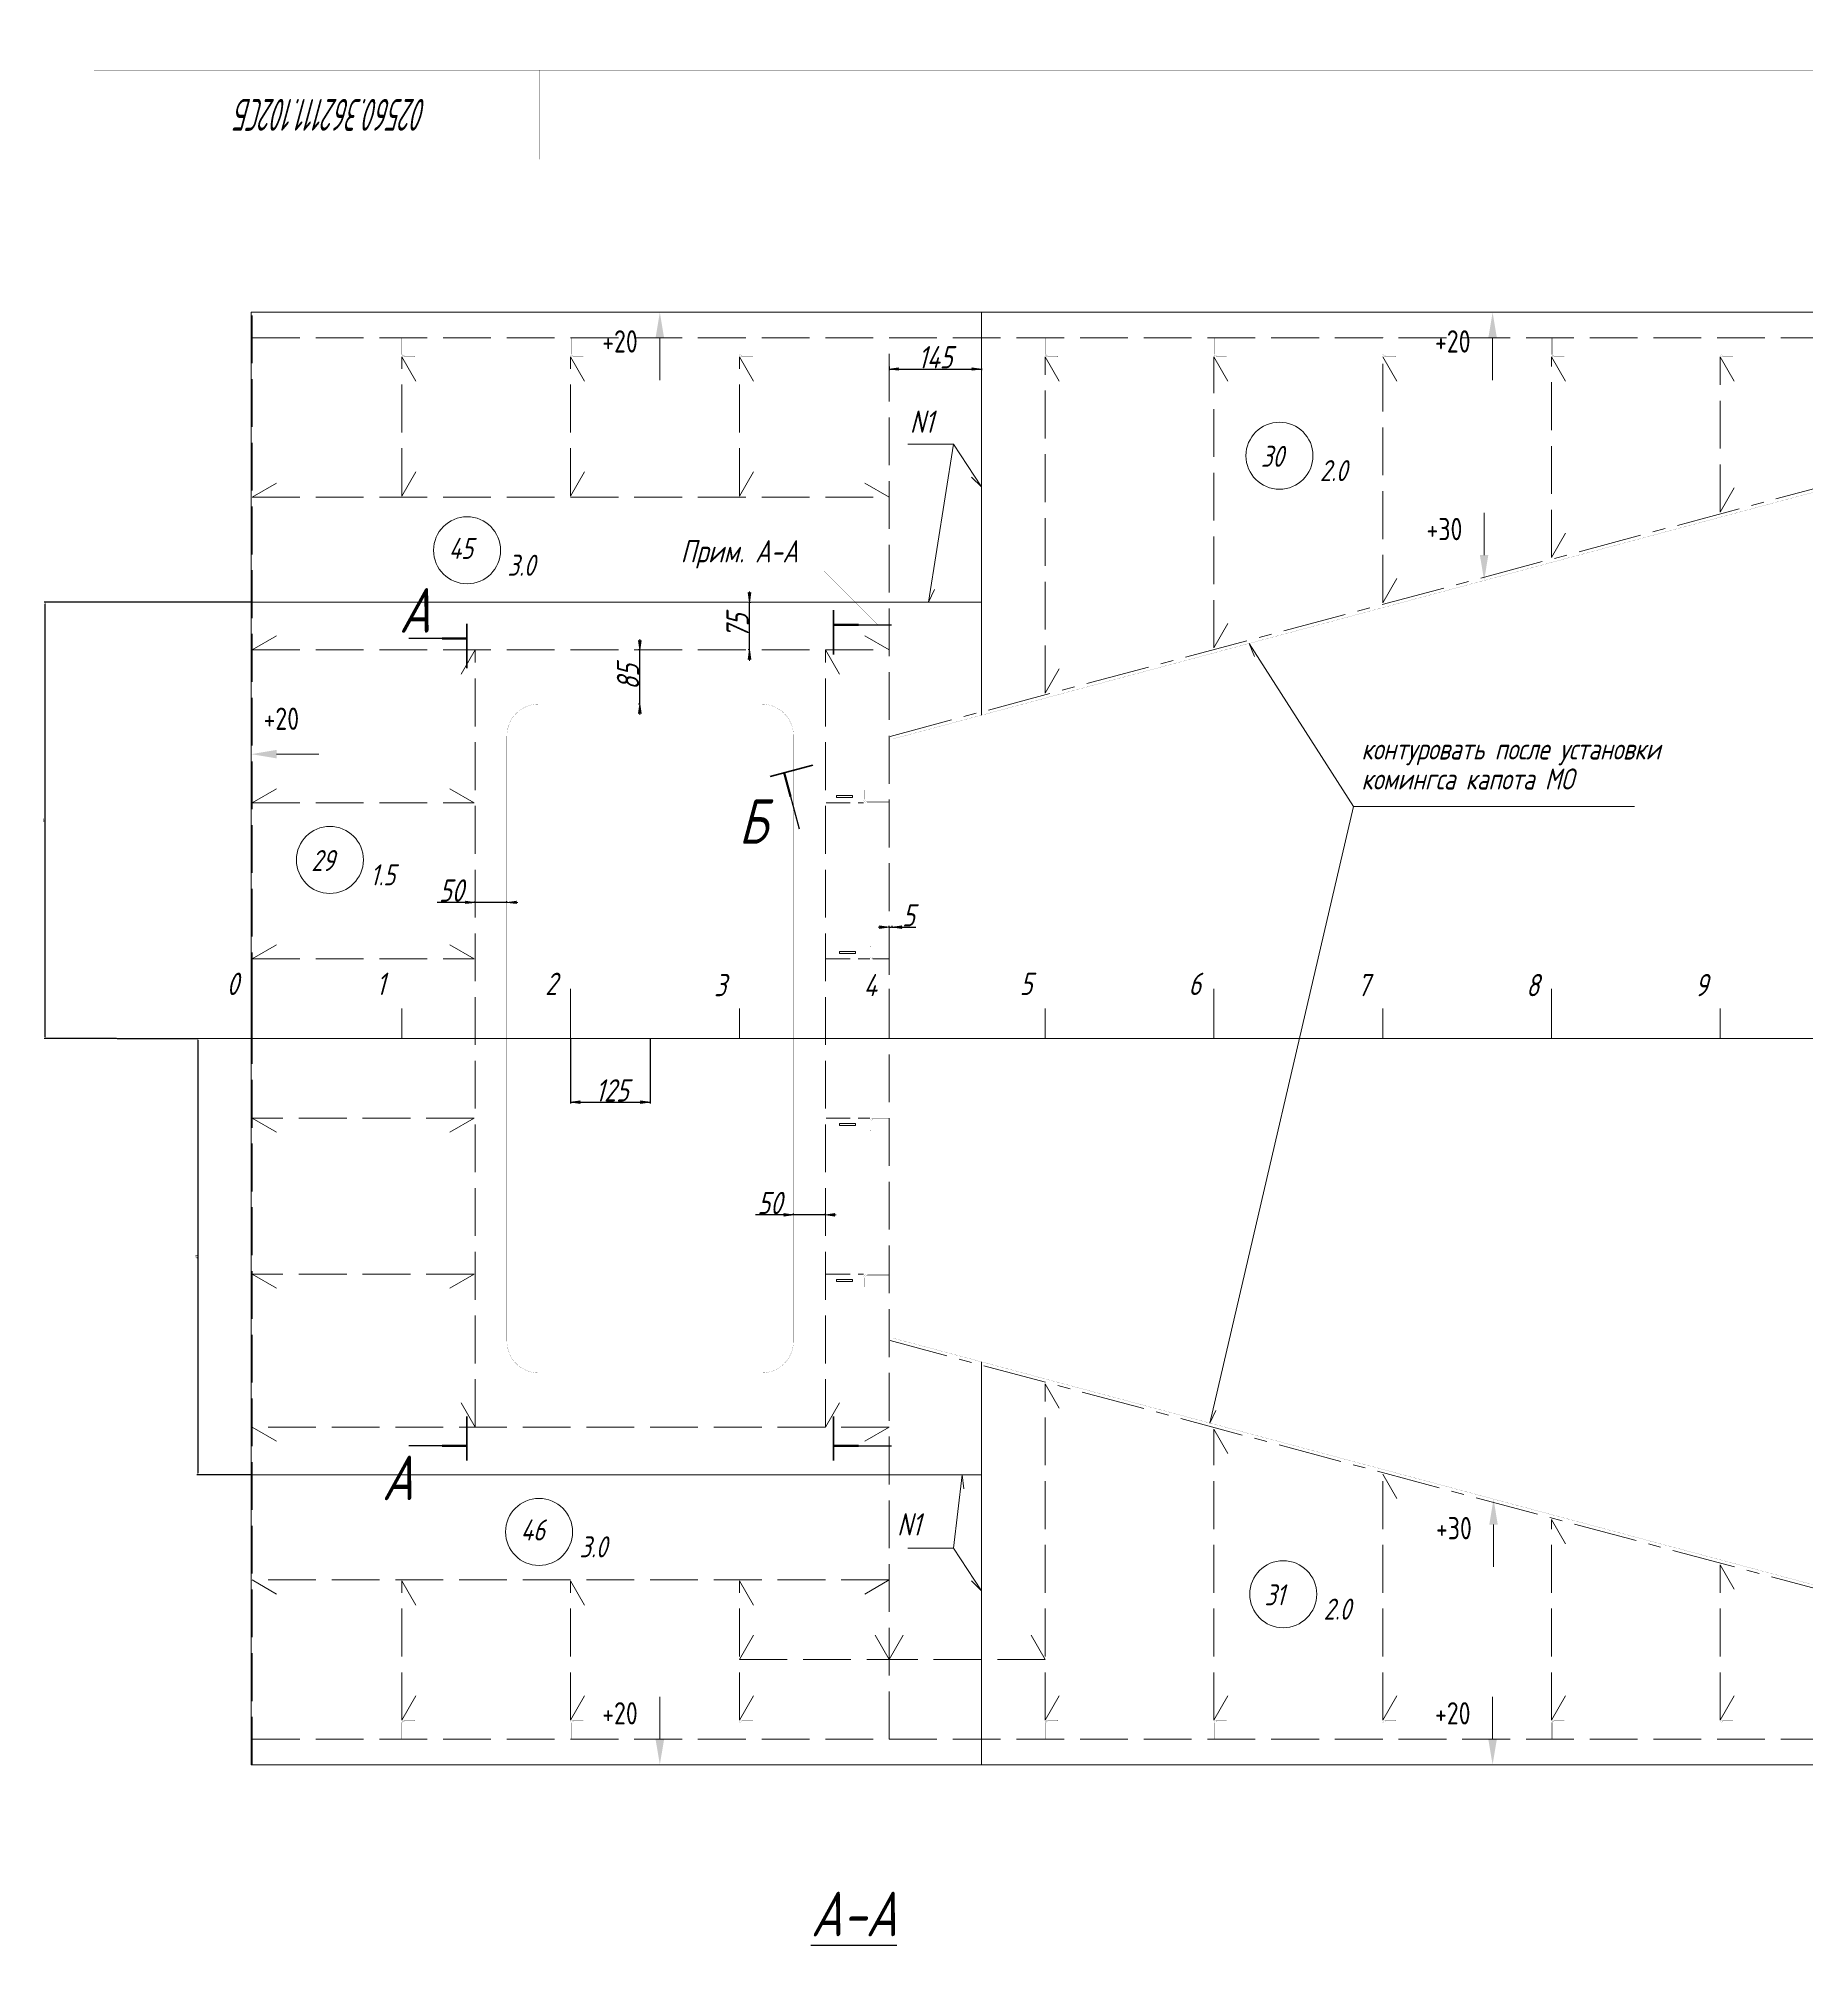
# Model space of a CAD drawing. Header units: millimetres. Extents: x 77380 to 135900, y -26587 to 17301.
# Drawn here: x 93963 to 96739, y 1068 to 4074 of the extents above; entities that cross this region are included whole.
import ezdxf

# ---------------------------------------------------------------- set-up
doc = ezdxf.new("R2010")
doc.units = ezdxf.units.MM
for name, pattern in [('K5LT32768', [0]), ('K5LT32772', [0]), ('K5LT32774', [850.2, 600, -125, 0.2, -125]), ('K5LT32777', [0]), ('K5LT32780', [0]), ('K5LT32781', [0]), ('K5LT32782', [50, 37.5, -12.5]), ('K5LT32783', [100, 75, -25]), ('K5LT32785', [200, 125, -25, 25, -25]), ('K5LT32786', [100, 75, -25]), ('K5LT32792', [0]), ('K5LT32818', [160, 100, -20, 20, -20]), ('K5LT32831', [0]), ('K5LT32832', [0]), ('K5LT32833', [0]), ('K5LT32834', [0]), ('K5LT32835', [0]), ('K5LT_THIN', [0])]:
    doc.linetypes.add(name, pattern=pattern)
doc.layers.add('4001', color=7, linetype='Continuous')
doc.styles.add('KDIMTEXTSTYLE', font='GOST_AU.SHX', dxfattribs={"width": 0.96, "oblique": 15, "height": 5})
doc.styles.add('KTEXTSTYLE', font='GOST_AU.SHX', dxfattribs={"width": 0.96, "height": 5})
doc.dimstyles.new('KDIMSTYLE (1.00)', dxfattribs={"dimtxt": 5, "dimasz": 1, "dimexe": 2, "dimexo": 0, "dimgap": 1, "dimtad": 1, "dimtxsty": 'KDIMTEXTSTYLE', "dimsah": 1, "dimcen": 0, "dimdle": 1, "dimadec": 0, "dimazin": 0, "dimtfac": 0.667, "dimtmove": 0, "dimatfit": 3, "dimfxl": 1, "dimtvp": 1, "dimtolj": 1, "dimtzin": 0, "dimarcsym": 0})

# ---------------------------------------------------------------- blocks, each defined once
blk = doc.blocks.new('KDIMARROW_02')
blk.add_hatch(color=0).paths.add_polyline_path([(13.5, 0), (15, 2), (0, 0), (15, -2)])
at = {"color": 0, "linetype": 'K5LT_THIN', "lineweight": 18}
for p, q in [((15, 2), (0, 0)), ((0, 0), (15, -2)), ((0, 0), (17, 0)), ((13.5, 0), (15, 2)), ((15, -2), (13.5, 0))]:
    blk.add_line(p, q, dxfattribs=at)
at = {"layer": '4001', "color": 0, "linetype": 'K5LT_THIN', "lineweight": 18}
blk.add_line((0, 0), (-1, 0), dxfattribs=at)
blk = doc.blocks.new('D70')
at = {"color": 0, "lineweight": -2}
for p, q in [((94648.6, 2718.1), (94589, 2718.1)), ((94648.6, 2718.1), (94648.6, 2720.1)), ((94697.6, 2718.1), (94649.6, 2718.1)), ((94698.6, 2718.1), (94698.6, 2720.1))]:
    blk.add_line(p, q, dxfattribs=at)
at = {"layer": 'Defpoints', "color": 0, "lineweight": 100}
for p in [(94648.6, 2718.1), (94648.6, 2718.1), (94698.6, 2718.1)]:
    blk.add_point(p, dxfattribs=at)
at = {"color": 0, "lineweight": -2, "rotation": 180}
blk.add_blockref('KDIMARROW_02', (94648.6, 2718.1), dxfattribs=at)
at = {"color": 0, "lineweight": -2}
blk.add_blockref('KDIMARROW_02', (94698.6, 2718.1), dxfattribs=at)
at = {"color": 7, "insert": (94611.2, 2736.6), "char_height": 5, "attachment_point": 5, "style": 'KDIMTEXTSTYLE'}
blk.add_mtext('\\A1;\\H35.0;\\W0.965;\\Q15;\\H35.0;\\W0.965;\\Q15;\\Q15;50', dxfattribs=at)
blk = doc.blocks.new('D71')
at = {"color": 0, "lineweight": -2}
for p, q in [((94907.3, 3114.3), (94905.3, 3114.3)), ((94907.3, 3030.3), (94907.3, 3113.3)), ((94907.3, 3029.3), (94905.3, 3029.3))]:
    blk.add_line(p, q, dxfattribs=at)
at = {"layer": 'Defpoints', "color": 0, "lineweight": 100}
for p in [(94907.3, 3114.3), (94907.3, 3114.3), (94907.3, 3029.3)]:
    blk.add_point(p, dxfattribs=at)
at = {"color": 0, "lineweight": -2}
for p, rotation in [((94907.3, 3114.3), 90), ((94907.3, 3029.3), 270)]:
    blk.add_blockref('KDIMARROW_02', p, dxfattribs=dict(at, rotation=rotation))
at = {"color": 7, "insert": (94888.8, 3071.8), "char_height": 5, "attachment_point": 5, "rotation": 90, "style": 'KDIMTEXTSTYLE'}
blk.add_mtext('\\A1;\\H35.0;\\W0.965;\\Q15;\\H35.0;\\W0.965;\\Q15;\\Q15;85', dxfattribs=at)
blk = doc.blocks.new('KDIMARROW_01')
blk.add_hatch(color=0).paths.add_polyline_path([(0, 0), (-15, 2), (-13.5, 0), (-15, -2)])
at = {"color": 0, "linetype": 'K5LT_THIN', "lineweight": 18}
for p, q in [((-13.5, 0), (-15, 2)), ((-15, 2), (0, 0)), ((0, 0), (-15, -2)), ((-15, -2), (-13.5, 0))]:
    blk.add_line(p, q, dxfattribs=at)
at = {"layer": '4001', "color": 0, "linetype": 'K5LT_THIN', "lineweight": 18}
blk.add_line((0, 0), (-1, 0), dxfattribs=at)
blk = doc.blocks.new('D72')
at = {"color": 0, "lineweight": -2}
for p, q in [((94798.6, 2504.3), (94798.6, 2402.4)), ((94923.6, 2504.3), (94923.6, 2402.4)), ((94799.6, 2404.4), (94922.6, 2404.4))]:
    blk.add_line(p, q, dxfattribs=at)
at = {"layer": 'Defpoints', "color": 0, "lineweight": 100}
for p in [(94798.6, 2504.3), (94923.6, 2504.3), (94923.6, 2404.4)]:
    blk.add_point(p, dxfattribs=at)
at = {"color": 0, "lineweight": -2, "rotation": 180}
blk.add_blockref('KDIMARROW_01', (94798.6, 2404.4), dxfattribs=at)
at = {"color": 0, "lineweight": -2}
blk.add_blockref('KDIMARROW_01', (94923.6, 2404.4), dxfattribs=at)
at = {"color": 7, "insert": (94863.6, 2422.9), "char_height": 5, "attachment_point": 5, "style": 'KDIMTEXTSTYLE'}
blk.add_mtext('\\A1;\\H35.0;\\W0.965;\\Q15;\\H35.0;\\W0.965;\\Q15;\\Q15;125', dxfattribs=at)
blk = doc.blocks.new('D73')
at = {"color": 0, "lineweight": -2}
for p, q in [((95148.6, 2227.6), (95089, 2227.6)), ((95148.6, 2227.6), (95148.6, 2229.6)), ((95197.6, 2227.6), (95149.6, 2227.6)), ((95198.6, 2227.6), (95198.6, 2229.6))]:
    blk.add_line(p, q, dxfattribs=at)
at = {"layer": 'Defpoints', "color": 0, "lineweight": 100}
for p in [(95148.6, 2227.6), (95148.6, 2227.6), (95198.6, 2227.6)]:
    blk.add_point(p, dxfattribs=at)
at = {"color": 0, "lineweight": -2, "rotation": 180}
blk.add_blockref('KDIMARROW_02', (95148.6, 2227.6), dxfattribs=at)
at = {"color": 0, "lineweight": -2}
blk.add_blockref('KDIMARROW_02', (95198.6, 2227.6), dxfattribs=at)
at = {"color": 7, "insert": (95111.2, 2246.1), "char_height": 5, "attachment_point": 5, "style": 'KDIMTEXTSTYLE'}
blk.add_mtext('\\A1;\\H35.0;\\W0.965;\\Q15;\\H35.0;\\W0.965;\\Q15;\\Q15;50', dxfattribs=at)
blk = doc.blocks.new('D79')
at = {"color": 0, "lineweight": -2}
for p, q in [((95298.6, 2679.2), (95298.6, 2681.2)), ((95299.6, 2679.2), (95302.6, 2679.2)), ((95303.6, 2679.2), (95303.6, 2681.2)), ((95303.6, 2679.2), (95340.4, 2679.2))]:
    blk.add_line(p, q, dxfattribs=at)
at = {"layer": 'Defpoints', "color": 0, "lineweight": 100}
for p in [(95298.6, 2679.2), (95303.6, 2679.2), (95303.6, 2679.2)]:
    blk.add_point(p, dxfattribs=at)
at = {"color": 0, "lineweight": -2, "rotation": 180}
blk.add_blockref('KDIMARROW_02', (95298.6, 2679.2), dxfattribs=at)
at = {"color": 0, "lineweight": -2}
blk.add_blockref('KDIMARROW_02', (95303.6, 2679.2), dxfattribs=at)
at = {"color": 7, "insert": (95329, 2697.7), "char_height": 5, "attachment_point": 5, "style": 'KDIMTEXTSTYLE'}
blk.add_mtext('\\A1;\\H35.0;\\W0.965;\\Q15;\\H35.0;\\W0.965;\\Q15;\\Q15;5', dxfattribs=at)
blk = doc.blocks.new('D145')
at = {"color": 0, "lineweight": -2}
for p, q in [((95078.9, 3189.3), (95081.4, 3189.3)), ((95079.4, 3115.3), (95079.4, 3188.3)), ((95079.4, 3114.3), (95077.4, 3114.3))]:
    blk.add_line(p, q, dxfattribs=at)
at = {"layer": 'Defpoints', "color": 0, "lineweight": 100}
for p in [(95078.9, 3189.3), (95079.4, 3189.3), (95079.4, 3114.3)]:
    blk.add_point(p, dxfattribs=at)
at = {"color": 0, "lineweight": -2}
for p, rotation in [((95079.4, 3189.3), 90), ((95079.4, 3114.3), 270)]:
    blk.add_blockref('KDIMARROW_02', p, dxfattribs=dict(at, rotation=rotation))
at = {"color": 7, "insert": (95060.8, 3151.8), "char_height": 5, "attachment_point": 5, "rotation": 90, "style": 'KDIMTEXTSTYLE'}
blk.add_mtext('\\A1;\\H35.0;\\W0.965;\\Q15;\\H35.0;\\W0.965;\\Q15;\\Q15;75', dxfattribs=at)
blk = doc.blocks.new('D146')
at = {"color": 0, "lineweight": -2}
for p, q in [((95298.6, 3559.3), (95298.6, 3553.3)), ((95299.6, 3555.3), (95442.6, 3555.3)), ((95443.6, 3556.2), (95443.6, 3553.3))]:
    blk.add_line(p, q, dxfattribs=at)
at = {"layer": 'Defpoints', "color": 0, "lineweight": 100}
for p in [(95298.6, 3559.3), (95443.6, 3556.2), (95443.6, 3555.3)]:
    blk.add_point(p, dxfattribs=at)
at = {"color": 0, "lineweight": -2, "rotation": 180}
blk.add_blockref('KDIMARROW_01', (95298.6, 3555.3), dxfattribs=at)
at = {"color": 0, "lineweight": -2}
blk.add_blockref('KDIMARROW_01', (95443.6, 3555.3), dxfattribs=at)
at = {"color": 7, "insert": (95371.1, 3573.8), "char_height": 5, "attachment_point": 5, "style": 'KDIMTEXTSTYLE'}
blk.add_mtext('\\A1;\\H35.0;\\W0.965;\\Q15;\\Q15;\\H35.0;\\W0.965;\\Q15;145\\H35.0;\\W0.965;\\Q15;\\Q15;', dxfattribs=at)
blk = doc.blocks.new('U38')
at = {"color": 7, "char_height": 2.5, "attachment_point": 1, "style": 'KTEXTSTYLE'}
for s, insert in [('\\H3.5;\\W0.965;\\Q15;\\Q15;\\H33.00;{\\c255;контуровать после установки }', (95495.2, 17605.3)), ('\\H3.5;\\W0.965;\\Q15;\\Q15;\\H33.00;{\\c255;комингса капота МО}', (95495.2, 17558.2))]:
    blk.add_mtext(s, dxfattribs=dict(at, insert=insert))
blk = doc.blocks.new('U343')
blk.add_hatch(color=7).paths.add_polyline_path([(93792.1, 17574.1), (93792.1, 17587.4), (93752.1, 17580.7)])
at = {"color": 7, "linetype": 'K5LT32831', "lineweight": 9}
blk.add_line((93792.1, 17580.7), (93858.6, 17580.7), dxfattribs=at)
blk = doc.blocks.new('U352')
blk.add_hatch(color=7).paths.add_polyline_path([(95707.8, 16034.3), (95694.4, 16034.3), (95701.1, 15994.3)])
at = {"color": 7, "linetype": 'K5LT32831', "lineweight": 9}
blk.add_line((95701.1, 16034.3), (95701.1, 16100.9), dxfattribs=at)
blk = doc.blocks.new('U353')
blk.add_hatch(color=7).paths.add_polyline_path([(94400.4, 16034.3), (94387, 16034.3), (94393.7, 15994.3)])
at = {"color": 7, "linetype": 'K5LT32831', "lineweight": 9}
blk.add_line((94393.7, 16034.3), (94393.7, 16100.9), dxfattribs=at)
blk = doc.blocks.new('U356')
blk.add_hatch(color=7).paths.add_polyline_path([(95707.8, 18234.3), (95694.4, 18234.3), (95701.1, 18274.3)])
at = {"color": 7, "linetype": 'K5LT32831', "lineweight": 9}
blk.add_line((95701.1, 18234.3), (95701.1, 18167.8), dxfattribs=at)
blk = doc.blocks.new('U357')
blk.add_hatch(color=7).paths.add_polyline_path([(94400.4, 18234.3), (94387, 18234.3), (94393.7, 18274.3)])
at = {"color": 7, "linetype": 'K5LT32831', "lineweight": 9}
blk.add_line((94393.7, 18234.3), (94393.7, 18167.8), dxfattribs=at)
blk = doc.blocks.new('U377')
at = {"color": 7, "linetype": 'K5LT32832', "lineweight": 60}
blk.add_line((94566.7, 17545.6), (94633.7, 17563.6), dxfattribs=at)
at = {"color": 7, "linetype": 'K5LT32834', "lineweight": 30}
blk.add_line((94588.9, 17551.6), (94612.5, 17463.6), dxfattribs=at)
at = {"color": 7, "linetype": 'K5LT32833', "const_width": 3.54}
blk.add_lwpolyline([(94588.9, 17551.6), (94599, 17513.9)], dxfattribs=at)
blk = doc.blocks.new('U382')
at = {"color": 7, "linetype": 'K5LT32832', "lineweight": 60}
blk.add_line((94090.6, 16471.8), (94090.6, 16541.2), dxfattribs=at)
at = {"color": 7, "linetype": 'K5LT32834', "lineweight": 30}
blk.add_line((94090.6, 16494.8), (93999.5, 16494.8), dxfattribs=at)
at = {"color": 7, "linetype": 'K5LT32833', "const_width": 3.54}
blk.add_lwpolyline([(94090.6, 16494.8), (94051.6, 16494.8)], dxfattribs=at)
blk = doc.blocks.new('U383')
at = {"color": 7, "linetype": 'K5LT32832', "lineweight": 60}
blk.add_line((94090.6, 17785.3), (94090.6, 17715.9), dxfattribs=at)
at = {"color": 7, "linetype": 'K5LT32834', "lineweight": 30}
blk.add_line((94090.6, 17762.3), (93999.5, 17762.3), dxfattribs=at)
at = {"color": 7, "linetype": 'K5LT32833', "const_width": 3.54}
blk.add_lwpolyline([(94090.6, 17762.3), (94051.6, 17762.3)], dxfattribs=at)
blk = doc.blocks.new('U384')
at = {"color": 7, "linetype": 'K5LT32832', "lineweight": 60}
blk.add_line((94666.5, 16471.8), (94666.5, 16541.2), dxfattribs=at)
at = {"color": 7, "linetype": 'K5LT32834', "lineweight": 30}
blk.add_line((94666.5, 16494.8), (94757.6, 16494.8), dxfattribs=at)
at = {"color": 7, "linetype": 'K5LT32833', "const_width": 3.54}
blk.add_lwpolyline([(94666.5, 16494.8), (94705.6, 16494.8)], dxfattribs=at)
blk = doc.blocks.new('U385')
at = {"color": 7, "linetype": 'K5LT32832', "lineweight": 60}
blk.add_line((94666.5, 17806.7), (94666.5, 17737.2), dxfattribs=at)
at = {"color": 7, "linetype": 'K5LT32834', "lineweight": 30}
blk.add_line((94666.5, 17783.6), (94757.6, 17783.6), dxfattribs=at)
at = {"color": 7, "linetype": 'K5LT32833', "const_width": 3.54}
blk.add_lwpolyline([(94666.5, 17783.6), (94705.6, 17783.6)], dxfattribs=at)
blk = doc.blocks.new('U393')
at = {"color": 7, "linetype": 'K5LT_THIN', "lineweight": 18}
for p, q in [((94854.8, 18067.5), (94898.6, 18000.3)), ((94898.6, 18000.3), (94896.4, 18003.6))]:
    blk.add_line(p, q, dxfattribs=at)
at = {"color": 7, "linetype": 'K5LT32835', "lineweight": 18}
for p, q in [((94896.4, 18002.4), (94896.4, 18002.5)), ((94896.5, 18002.5), (94897.2, 18002.3)), ((94896.5, 18002.4), (94896.5, 18002.5)), ((94896.5, 18002.4), (94897.3, 18002.3)), ((94896.5, 18002.3), (94897.3, 18002.2)), ((94896.6, 18002.6), (94897.1, 18002.5)), ((94896.6, 18002.3), (94896.6, 18002.6)), ((94896.6, 18002.3), (94896.7, 18002.6)), ((94896.6, 18002.5), (94897.2, 18002.4)), ((94896.6, 18002.3), (94897.4, 18002.1)), ((94896.7, 18002.2), (94896.7, 18002.7)), ((94896.7, 18002.2), (94896.8, 18002.7)), ((94896.7, 18002.6), (94897.1, 18002.6)), ((94896.7, 18002.2), (94897.4, 18002)), ((94896.8, 18002.1), (94896.9, 18002.8)), ((94896.8, 18002.7), (94897, 18002.6)), ((94896.8, 18002.1), (94897, 18002.7)), ((94896.8, 18002.1), (94897.5, 18002)), ((94896.9, 18002.8), (94896.9, 18002.8)), ((94896.9, 18002.7), (94897, 18002.7)), ((94896.9, 18002), (94897, 18002.7)), ((94896.9, 18002), (94897.1, 18002.6)), ((94896.9, 18002), (94897.5, 18001.9)), ((94896.9, 18001.9), (94897.6, 18001.8)), ((94897, 18001.9), (94897.1, 18002.5)), ((94897, 18001.8), (94897.2, 18002.4)), ((94897, 18001.9), (94897.6, 18001.7)), ((94897.1, 18001.8), (94897.2, 18002.4)), ((94897.1, 18001.7), (94897.3, 18002.3)), ((94897.1, 18001.8), (94897.7, 18001.7)), ((94897.2, 18001.7), (94897.3, 18002.2)), ((94897.2, 18001.6), (94897.4, 18002.1)), ((94897.2, 18001.7), (94897.7, 18001.6)), ((94897.3, 18001.6), (94897.4, 18002.1)), ((94897.3, 18001.6), (94897.8, 18001.5)), ((94897.3, 18001.5), (94897.8, 18001.4)), ((94897.4, 18001.5), (94897.5, 18002)), ((94897.4, 18001.5), (94897.5, 18001.9)), ((94897.4, 18001.4), (94897.9, 18001.4)), ((94897.5, 18001.4), (94897.5, 18001.8)), ((94897.5, 18001.4), (94897.6, 18001.8)), ((94897.5, 18001.4), (94897.9, 18001.3)), ((94897.6, 18001.3), (94897.6, 18001.7)), ((94897.6, 18001.2), (94897.7, 18001.6)), ((94897.6, 18001.3), (94898, 18001.2)), ((94897.7, 18001.2), (94897.7, 18001.5)), ((94897.7, 18001.1), (94897.8, 18001.5)), ((94897.7, 18001.2), (94898, 18001.1)), ((94897.7, 18001.1), (94898.1, 18001.1)), ((94897.8, 18001.1), (94897.8, 18001.4)), ((94897.8, 18001), (94897.9, 18001.3)), ((94897.8, 18001), (94898.1, 18001)), ((94897.9, 18001), (94897.9, 18001.2)), ((94897.9, 18000.9), (94898, 18001.2)), ((94897.9, 18001), (94898.2, 18000.9)), ((94898, 18000.9), (94898, 18001.1)), ((94898, 18000.8), (94898.1, 18001)), ((94898, 18000.9), (94898.2, 18000.8)), ((94898.1, 18000.8), (94898.1, 18000.9)), ((94898.1, 18000.8), (94898.3, 18000.8)), ((94898.1, 18000.7), (94898.3, 18000.7)), ((94898.2, 18000.7), (94898.2, 18000.9)), ((94898.2, 18000.6), (94898.2, 18000.8)), ((94898.2, 18000.6), (94898.4, 18000.6)), ((94898.3, 18000.6), (94898.3, 18000.7)), ((94898.3, 18000.5), (94898.3, 18000.6)), ((94898.3, 18000.5), (94898.4, 18000.5)), ((94898.4, 18000.5), (94898.4, 18000.6)), ((94898.4, 18000.5), (94898.5, 18000.5)), ((94898.4, 18000.4), (94898.4, 18000.5)), ((94898.5, 18000.4), (94898.5, 18000.4)), ((94898.5, 18000.4), (94898.5, 18000.4)), ((94898.5, 18000.3), (94898.6, 18000.3)), ((94898.5, 18000.3), (94898.5, 18000.3))]:
    blk.add_line(p, q, dxfattribs=at)
at = {"color": 7, "linetype": 'K5LT32835', "const_width": 0.18}
blk.add_lwpolyline([(94896.9, 18002.8), (94898.6, 18000.3), (94896.4, 18002.5)], close=True, dxfattribs=at)
blk = doc.blocks.new('U399')
at = {"color": 7, "linetype": 'K5LT_THIN', "lineweight": 18}
for p, q in [((94854.7, 16334.5), (94898.5, 16267.3)), ((94898.5, 16267.3), (94896.4, 16270.6))]:
    blk.add_line(p, q, dxfattribs=at)
at = {"color": 7, "linetype": 'K5LT32835', "lineweight": 18}
for p, q in [((94896.4, 16269.5), (94897.3, 16269.3)), ((94896.4, 16269.5), (94896.4, 16269.5)), ((94896.5, 16269.6), (94897.2, 16269.4)), ((94896.5, 16269.4), (94896.6, 16269.6)), ((94896.5, 16269.5), (94897.2, 16269.4)), ((94896.5, 16269.4), (94896.5, 16269.5)), ((94896.5, 16269.4), (94897.3, 16269.2)), ((94896.6, 16269.3), (94896.7, 16269.7)), ((94896.6, 16269.6), (94897.1, 16269.5)), ((94896.6, 16269.3), (94896.6, 16269.6)), ((94896.6, 16269.3), (94897.3, 16269.1)), ((94896.7, 16269.1), (94896.9, 16269.8)), ((94896.7, 16269.7), (94897.1, 16269.6)), ((94896.7, 16269.2), (94896.8, 16269.7)), ((94896.7, 16269.2), (94897.4, 16269.1)), ((94896.8, 16269.8), (94897, 16269.7)), ((94896.8, 16269.1), (94896.9, 16269.8)), ((94896.8, 16269.7), (94897, 16269.7)), ((94896.8, 16269), (94897, 16269.7)), ((94896.8, 16269.1), (94897.4, 16269)), ((94896.8, 16269), (94897.5, 16268.9)), ((94896.9, 16269.8), (94896.9, 16269.8)), ((94896.9, 16269), (94897, 16269.6)), ((94896.9, 16268.9), (94897.1, 16269.5)), ((94896.9, 16269), (94897.5, 16268.8)), ((94897, 16268.9), (94897.1, 16269.5)), ((94897, 16268.9), (94897.6, 16268.8)), ((94897.1, 16268.8), (94897.2, 16269.4)), ((94897.1, 16268.8), (94897.2, 16269.3)), ((94897.1, 16268.8), (94897.6, 16268.7)), ((94897.2, 16268.7), (94897.3, 16269.2)), ((94897.2, 16268.7), (94897.3, 16269.2)), ((94897.2, 16268.7), (94897.7, 16268.6)), ((94897.2, 16268.6), (94897.7, 16268.5)), ((94897.3, 16268.6), (94897.4, 16269.1)), ((94897.3, 16268.5), (94897.4, 16269)), ((94897.3, 16268.6), (94897.8, 16268.5)), ((94897.4, 16268.5), (94897.5, 16268.9)), ((94897.4, 16268.4), (94897.5, 16268.9)), ((94897.4, 16268.5), (94897.8, 16268.4)), ((94897.5, 16268.4), (94897.6, 16268.8)), ((94897.5, 16268.3), (94897.6, 16268.7)), ((94897.5, 16268.4), (94897.9, 16268.3)), ((94897.6, 16268.3), (94897.7, 16268.6)), ((94897.6, 16268.2), (94897.7, 16268.6)), ((94897.6, 16268.3), (94897.9, 16268.2)), ((94897.6, 16268.2), (94898, 16268.2)), ((94897.7, 16268.2), (94897.8, 16268.5)), ((94897.7, 16268.1), (94897.8, 16268.4)), ((94897.7, 16268.1), (94898, 16268.1)), ((94897.8, 16268.1), (94897.9, 16268.3)), ((94897.8, 16268.1), (94898.1, 16268)), ((94897.9, 16268), (94897.9, 16268.3)), ((94897.9, 16267.9), (94898, 16268.2)), ((94897.9, 16268), (94898.1, 16267.9)), ((94898, 16267.9), (94898, 16268.1)), ((94898, 16267.8), (94898.1, 16268)), ((94898, 16267.9), (94898.2, 16267.9)), ((94898, 16267.8), (94898.2, 16267.8)), ((94898.1, 16267.8), (94898.1, 16268)), ((94898.1, 16267.7), (94898.2, 16267.9)), ((94898.1, 16267.7), (94898.3, 16267.7)), ((94898.2, 16267.7), (94898.2, 16267.8)), ((94898.2, 16267.7), (94898.3, 16267.6)), ((94898.2, 16267.6), (94898.3, 16267.7)), ((94898.3, 16267.6), (94898.3, 16267.7)), ((94898.3, 16267.6), (94898.4, 16267.5)), ((94898.3, 16267.5), (94898.4, 16267.6)), ((94898.4, 16267.5), (94898.4, 16267.5)), ((94898.4, 16267.5), (94898.4, 16267.5)), ((94898.4, 16267.4), (94898.5, 16267.4)), ((94898.4, 16267.4), (94898.5, 16267.4)), ((94898.5, 16267.3), (94898.5, 16267.4)), ((94898.5, 16267.3), (94898.5, 16267.3))]:
    blk.add_line(p, q, dxfattribs=at)
at = {"color": 7, "linetype": 'K5LT32835', "const_width": 0.18}
blk.add_lwpolyline([(94896.9, 16269.8), (94898.5, 16267.3), (94896.4, 16269.5)], close=True, dxfattribs=at)
blk = doc.blocks.new('U440')
blk.add_hatch(color=7).paths.add_polyline_path([(95709.2, 16371.4), (95695.9, 16371.4), (95702.6, 16411.4)])
at = {"color": 7, "linetype": 'K5LT32831', "lineweight": 9}
blk.add_line((95702.6, 16371.4), (95702.6, 16304.9), dxfattribs=at)
blk = doc.blocks.new('U441')
blk.add_hatch(color=7).paths.add_polyline_path([(95694.4, 17893.3), (95681.1, 17893.3), (95687.8, 17853.3)])
at = {"color": 7, "linetype": 'K5LT32831', "lineweight": 9}
blk.add_line((95687.8, 17893.3), (95687.8, 17959.8), dxfattribs=at)
blk = doc.blocks.new('U444')
at = {"color": 7, "linetype": 'K5LT32780', "const_width": 0.18}
for points in [[(93305.3, 12764.4), (101715.3, 12764.4), (101715.3, 18704.4), (93305.3, 18704.4)], [(93505.3, 12814.4), (101665.3, 12814.4), (101665.3, 18654.4), (93505.3, 18654.4)]]:
    blk.add_lwpolyline(points, close=True, dxfattribs=at)
blk.add_lwpolyline([(94205.3, 18654.4), (94205.3, 18514.4), (93505.3, 18514.4)], dxfattribs=at)
blk = doc.blocks.new('*D583')
at = {"color": 0, "lineweight": -2}
for p, q in [((94298, 3189.3), (93972.4, 3189.3)), ((93973.6, 2506.8), (93973.6, 3186.8)), ((94085.6, 2504.3), (93972.4, 2504.3))]:
    blk.add_line(p, q, dxfattribs=at)
at = {"color": 0, "lineweight": 100}
for points in [[(93973.2, 3186.8), (93974, 3186.8), (93973.6, 3189.3)], [(93973.2, 2506.8), (93974, 2506.8), (93973.6, 2504.3)]]:
    blk.add_solid(points, dxfattribs=at)
at = {"layer": 'Defpoints', "color": 0, "lineweight": 100}
for p in [(93973.6, 3189.3), (94298.6, 3189.3), (94086.2, 2504.3)]:
    blk.add_point(p, dxfattribs=at)
at = {"color": 0, "lineweight": 100, "insert": (93971.7, 2846.8), "char_height": 2.5, "attachment_point": 5, "rotation": 90}
blk.add_mtext('685', dxfattribs=at)
blk = doc.blocks.new('*D584')
at = {"color": 0, "lineweight": -2}
for p, q in [((94086.8, 2504.3), (94214.6, 2504.3)), ((94213.4, 2501.8), (94213.4, 1821.8)), ((94298, 1819.3), (94212.1, 1819.3))]:
    blk.add_line(p, q, dxfattribs=at)
at = {"color": 0, "lineweight": 100}
for points in [[(94213, 2501.8), (94213.8, 2501.8), (94213.4, 2504.3)], [(94213, 1821.8), (94213.8, 1821.8), (94213.4, 1819.3)]]:
    blk.add_solid(points, dxfattribs=at)
at = {"layer": 'Defpoints', "color": 0, "lineweight": 100}
for p in [(94086.2, 2504.3), (94213.4, 1819.3), (94298.6, 1819.3)]:
    blk.add_point(p, dxfattribs=at)
at = {"color": 0, "lineweight": 100, "insert": (94211.5, 2161.8), "char_height": 2.5, "attachment_point": 5, "rotation": 90}
blk.add_mtext('685', dxfattribs=at)

msp = doc.modelspace()

# ---------------------------------------------------------------- linework, layer by layer
at = {"color": 3, "linetype": 'K5LT32768', "lineweight": 18, "true_color": 0x00ff00}
for p, q in [((94297.123, 3644.337), (94297.123, 1364.338)), ((97398.623, 3644.337), (94297.123, 3644.337)), ((95443.622, 3011.851), (95443.622, 3644.337)), ((95443.622, 1364.338), (95443.622, 1996.825)), ((94297.123, 1364.338), (97398.623, 1364.338))]:
    msp.add_line(p, q, dxfattribs=at)
at = {"color": 6, "linetype": 'K5LT32783', "lineweight": 18, "true_color": 0xff00ff}
for p, q in [((94298.623, 1364.338), (94298.623, 3644.337)), ((94298.623, 3604.338), (97400.123, 3604.338)), ((95298.623, 1404.338), (95298.623, 3604.338)), ((94298.623, 1404.338), (97400.123, 1404.338))]:
    msp.add_line(p, q, dxfattribs=at)
at = {"color": 1, "linetype": 'K5LT32786', "lineweight": 18, "true_color": 0xff0000}
for p, q in [((94533.623, 3355.838), (94533.623, 3574.338)), ((94798.623, 3355.838), (94798.623, 3574.338)), ((95063.623, 3355.838), (95063.623, 3574.338)), ((95543.622, 3046.394), (95543.622, 3574.338)), ((95808.622, 3117.401), (95808.622, 3574.338)), ((96073.623, 3188.408), (96073.623, 3574.338)), ((96338.622, 3259.416), (96338.622, 3574.338)), ((96603.622, 3330.423), (96603.622, 3574.338)), ((94298.623, 3354.338), (95298.623, 3354.338)), ((94298.623, 3114.338), (95298.623, 3114.338)), ((94648.623, 1894.338), (94648.623, 3114.338)), ((95198.623, 1894.338), (95198.623, 3114.338)), ((94298.623, 2874.338), (94647.123, 2874.338)), ((94298.623, 2629.338), (94647.123, 2629.338)), ((94647.123, 2379.338), (94298.623, 2379.338)), ((94647.123, 2134.338), (94298.623, 2134.338)), ((95543.622, 1434.338), (95543.622, 1962.281)), ((95298.623, 1894.338), (94298.623, 1894.338)), ((95808.622, 1434.338), (95808.622, 1891.274)), ((96073.623, 1434.338), (96073.623, 1820.267)), ((96338.622, 1434.338), (96338.622, 1749.261)), ((95298.623, 1654.338), (94298.623, 1654.338)), ((96603.622, 1434.338), (96603.622, 1678.254)), ((94533.623, 1434.338), (94533.623, 1652.838)), ((94798.623, 1434.338), (94798.623, 1652.838)), ((95063.623, 1434.338), (95063.623, 1652.838)), ((95085.638, 1567.499), (95063.623, 1529.338)), ((95276.607, 1567.499), (95298.623, 1529.338)), ((95320.638, 1567.499), (95298.623, 1529.338)), ((95521.607, 1567.499), (95543.622, 1529.338)), ((95063.623, 1529.338), (95298.623, 1529.338)), ((95543.622, 1529.338), (95298.623, 1529.338))]:
    msp.add_line(p, q, dxfattribs=at)
at = {"color": 1, "linetype": 'K5LT32785', "lineweight": 18, "true_color": 0xff0000}
for p, q in [((94555.638, 3536.177), (94533.623, 3574.338)), ((94820.638, 3536.177), (94798.623, 3574.338)), ((95085.638, 3536.177), (95063.623, 3574.338)), ((95565.638, 3536.177), (95543.622, 3574.338)), ((95830.638, 3536.177), (95808.622, 3574.338)), ((96095.638, 3536.177), (96073.623, 3574.338)), ((96360.638, 3536.177), (96338.622, 3574.338)), ((96625.638, 3536.177), (96603.622, 3574.338)), ((94336.775, 3376.368), (94298.623, 3354.338)), ((94555.638, 3393.999), (94533.623, 3355.838)), ((94820.638, 3393.999), (94798.623, 3355.838)), ((95085.638, 3393.999), (95063.623, 3355.838)), ((95260.47, 3376.368), (95298.623, 3354.338)), ((96625.638, 3368.583), (96603.622, 3330.423)), ((96360.638, 3297.577), (96338.622, 3259.416)), ((96095.638, 3226.568), (96073.623, 3188.408)), ((94336.775, 3136.368), (94298.623, 3114.338)), ((95260.47, 3136.368), (95298.623, 3114.338)), ((95830.638, 3155.562), (95808.622, 3117.401)), ((94626.607, 3076.178), (94648.623, 3114.338)), ((95220.638, 3076.178), (95198.623, 3114.338)), ((95565.638, 3084.555), (95543.622, 3046.394)), ((94336.775, 2896.368), (94298.623, 2874.338)), ((94608.97, 2896.368), (94647.123, 2874.338)), ((94336.775, 2651.368), (94298.623, 2629.338)), ((94608.97, 2651.368), (94647.123, 2629.338)), ((94336.775, 2357.308), (94298.623, 2379.338)), ((94608.97, 2357.308), (94647.123, 2379.338)), ((94336.775, 2112.308), (94298.623, 2134.338)), ((94608.97, 2112.308), (94647.123, 2134.338)), ((95565.638, 1924.121), (95543.622, 1962.282)), ((94626.607, 1932.499), (94648.623, 1894.338)), ((95220.638, 1932.499), (95198.623, 1894.338)), ((94336.775, 1872.308), (94298.623, 1894.338)), ((95260.47, 1872.308), (95298.623, 1894.338)), ((95830.638, 1853.114), (95808.622, 1891.275)), ((96095.638, 1782.107), (96073.623, 1820.268)), ((96360.638, 1711.099), (96338.622, 1749.26)), ((94336.775, 1632.308), (94298.623, 1654.338)), ((95260.47, 1632.308), (95298.623, 1654.338)), ((96625.638, 1640.092), (96603.622, 1678.253)), ((94555.638, 1614.677), (94533.623, 1652.838)), ((94820.638, 1614.677), (94798.623, 1652.838)), ((95085.638, 1614.677), (95063.623, 1652.838)), ((94555.638, 1472.499), (94533.623, 1434.338)), ((94820.638, 1472.499), (94798.623, 1434.338)), ((95085.638, 1472.499), (95063.623, 1434.338)), ((95565.638, 1472.499), (95543.622, 1434.338)), ((95830.638, 1472.499), (95808.622, 1434.338)), ((96095.638, 1472.499), (96073.623, 1434.338)), ((96360.638, 1472.499), (96338.622, 1434.338)), ((96625.638, 1472.499), (96603.622, 1434.338))]:
    msp.add_line(p, q, dxfattribs=at)
at = {"color": 5, "linetype": 'K5LT32818', "lineweight": 18, "true_color": 0x0000ff}
for p, q in [((95300.123, 2978.578), (97398.623, 3540.872)), ((97398.623, 1467.803), (95300.123, 2030.098))]:
    msp.add_line(p, q, dxfattribs=at)
at = {"color": 7, "linetype": 'K5LT32780', "lineweight": 18}
for p, q in [((95399.811, 3437.497), (95328.13, 3437.497)), ((95399.781, 1704.52), (95328.099, 1704.52))]:
    msp.add_line(p, q, dxfattribs=at)
at = {"color": 7, "linetype": 'K5LT_THIN', "lineweight": 18}
for p, q in [((95399.811, 3437.497), (95360.452, 3189.338)), ((95443.572, 3370.31), (95427.92, 3385.77)), ((94298.623, 3189.338), (95443.622, 3189.338)), ((95360.452, 3189.338), (95369.882, 3209.214)), ((95863.829, 3124.445), (96027.982, 2868.574)), ((95863.829, 3124.445), (95872.194, 3104.097)), ((96027.982, 2868.574), (95802.23, 1900.737)), ((96027.982, 2868.574), (96468.982, 2868.574)), ((95802.23, 1900.737), (95811.729, 1920.58)), ((94298.623, 1819.338), (95443.622, 1819.338)), ((95399.781, 1704.52), (95413.524, 1819.338)), ((95413.524, 1819.338), (95416.058, 1797.484)), ((95443.592, 1637.282), (95428.049, 1652.851))]:
    msp.add_line(p, q, dxfattribs=at)
at = {"color": 2, "linetype": 'K5LT32782', "lineweight": 18, "true_color": 0xffff00}
for p, q in [((95200.123, 2874.338), (95258.622, 2874.338)), ((95241.097, 2885.903), (95216.048, 2885.903)), ((95216.048, 2885.903), (95216.048, 2882.772)), ((95216.048, 2882.772), (95241.097, 2882.772)), ((95241.097, 2882.772), (95241.097, 2885.903)), ((95200.123, 2629.338), (95268.623, 2629.338)), ((95246.097, 2640.903), (95221.048, 2640.903)), ((95221.048, 2640.903), (95221.048, 2637.772)), ((95221.048, 2637.772), (95246.097, 2637.772)), ((95246.097, 2637.772), (95246.097, 2640.903)), ((95200.123, 2379.338), (95268.623, 2379.338)), ((95221.048, 2367.772), (95221.048, 2370.903)), ((95221.048, 2370.903), (95246.097, 2370.903)), ((95246.097, 2367.772), (95221.048, 2367.772)), ((95246.097, 2370.903), (95246.097, 2367.772)), ((95200.123, 2134.338), (95258.622, 2134.338)), ((95216.048, 2122.773), (95216.048, 2125.904)), ((95216.048, 2125.904), (95241.097, 2125.904)), ((95241.097, 2122.773), (95216.048, 2122.773)), ((95241.097, 2125.904), (95241.097, 2122.773))]:
    msp.add_line(p, q, dxfattribs=at)
at = {"color": 3, "linetype": 'K5LT32774', "lineweight": 18, "true_color": 0x00ff00}
msp.add_line((95273.122, 2629.338), (95298.623, 2629.338), dxfattribs=at)
at = {"color": 1, "linetype": 'K5LT32781', "lineweight": 0, "true_color": 0xff0000}
for p, q in [((94298.623, 2504.338), (94298.623, 2582.463)), ((94798.623, 2504.338), (94798.623, 2582.463)), ((95298.623, 2504.338), (95298.623, 2582.463)), ((95808.623, 2504.338), (95808.623, 2582.463)), ((96338.623, 2504.338), (96338.623, 2582.463)), ((94533.623, 2504.338), (94533.623, 2551.213)), ((95063.623, 2504.338), (95063.623, 2551.213)), ((95543.622, 2504.338), (95543.622, 2551.213)), ((96073.623, 2504.338), (96073.623, 2551.213)), ((96603.623, 2504.338), (96603.623, 2551.213))]:
    msp.add_line(p, q, dxfattribs=at)
at = {"color": 1, "linetype": 'K5LT32772', "lineweight": 18, "true_color": 0xff0000}
msp.add_line((94086.219, 2504.338), (102036.556, 2504.338), dxfattribs=at)
at = {"color": 5, "linetype": 'K5LT32792', "true_color": 0x0000ff, "const_width": 0.18}
for points in [[(94535.123, 3604.338), (94533.623, 3604.338), (94533.623, 3578.838, 0.41421356), (94538.123, 3574.338), (94553.623, 3574.338), (94553.623, 3575.838), (94538.123, 3575.838, -0.41421356), (94535.123, 3578.838)], [(94800.123, 3604.338), (94798.623, 3604.338), (94798.623, 3578.838, 0.41421356), (94803.123, 3574.338), (94818.623, 3574.338), (94818.623, 3575.838), (94803.123, 3575.838, -0.41421356), (94800.123, 3578.838)], [(95065.123, 3604.338), (95063.623, 3604.338), (95063.623, 3578.838, 0.41421356), (95068.123, 3574.338), (95083.623, 3574.338), (95083.623, 3575.838), (95068.123, 3575.838, -0.41421356), (95065.123, 3578.838)], [(95545.122, 3604.338), (95543.622, 3604.338), (95543.622, 3578.838, 0.41421356), (95548.122, 3574.338), (95563.622, 3574.338), (95563.622, 3575.838), (95548.122, 3575.838, -0.41421356), (95545.122, 3578.838)], [(95810.122, 3604.338), (95808.622, 3604.338), (95808.622, 3578.838, 0.41421356), (95813.122, 3574.338), (95828.622, 3574.338), (95828.622, 3575.838), (95813.122, 3575.838, -0.41421356), (95810.122, 3578.838)], [(96075.123, 3604.338), (96073.623, 3604.338), (96073.623, 3578.838, 0.41421356), (96078.123, 3574.338), (96093.623, 3574.338), (96093.623, 3575.838), (96078.123, 3575.838, -0.41421356), (96075.123, 3578.838)], [(96340.122, 3604.338), (96338.622, 3604.338), (96338.622, 3578.838, 0.41421356), (96343.122, 3574.338), (96358.622, 3574.338), (96358.622, 3575.838), (96343.122, 3575.838, -0.41421356), (96340.122, 3578.838)], [(96605.122, 3604.338), (96603.622, 3604.338), (96603.622, 3578.838, 0.41421356), (96608.122, 3574.338), (96623.622, 3574.338), (96623.622, 3575.838), (96608.122, 3575.838, -0.41421356), (96605.122, 3578.838)], [(95260.623, 2894.338), (95260.623, 2880.338, 0.41421356), (95264.623, 2876.338), (95298.623, 2876.338), (95298.623, 2874.338), (95264.623, 2874.338, -0.41421356), (95258.623, 2880.338), (95258.623, 2894.338)], [(95298.623, 2630.838), (95298.623, 2629.338), (95273.123, 2629.338, -0.41421356), (95268.623, 2633.838), (95268.623, 2649.338), (95270.123, 2649.338), (95270.123, 2633.838, 0.41421356), (95273.123, 2630.838)], [(95298.623, 2377.838), (95298.623, 2379.338), (95273.123, 2379.338, 0.41421356), (95268.623, 2374.838), (95268.623, 2359.338), (95270.123, 2359.338), (95270.123, 2374.838, -0.41421356), (95273.123, 2377.838)], [(95260.623, 2114.338), (95260.623, 2128.338, -0.41421356), (95264.623, 2132.338), (95298.623, 2132.338), (95298.623, 2134.338), (95264.623, 2134.338, 0.41421356), (95258.623, 2128.338), (95258.623, 2114.338)], [(94535.123, 1404.338), (94533.623, 1404.338), (94533.623, 1429.838, -0.41421356), (94538.123, 1434.338), (94553.623, 1434.338), (94553.623, 1432.838), (94538.123, 1432.838, 0.41421356), (94535.123, 1429.838)], [(94800.123, 1404.338), (94798.623, 1404.338), (94798.623, 1429.838, -0.41421356), (94803.123, 1434.338), (94818.623, 1434.338), (94818.623, 1432.838), (94803.123, 1432.838, 0.41421356), (94800.123, 1429.838)], [(95065.123, 1404.338), (95063.623, 1404.338), (95063.623, 1429.838, -0.41421356), (95068.123, 1434.338), (95083.623, 1434.338), (95083.623, 1432.838), (95068.123, 1432.838, 0.41421356), (95065.123, 1429.838)], [(95545.122, 1404.338), (95543.622, 1404.338), (95543.622, 1429.838, -0.41421356), (95548.122, 1434.338), (95563.622, 1434.338), (95563.622, 1432.838), (95548.122, 1432.838, 0.41421356), (95545.122, 1429.838)], [(95810.122, 1404.338), (95808.622, 1404.338), (95808.622, 1429.838, -0.41421356), (95813.122, 1434.338), (95828.622, 1434.338), (95828.622, 1432.838), (95813.122, 1432.838, 0.41421356), (95810.122, 1429.838)], [(96075.123, 1404.338), (96073.623, 1404.338), (96073.623, 1429.838, -0.41421356), (96078.123, 1434.338), (96093.623, 1434.338), (96093.623, 1432.838), (96078.123, 1432.838, 0.41421356), (96075.123, 1429.838)], [(96340.122, 1404.338), (96338.622, 1404.338), (96338.622, 1429.838, -0.41421356), (96343.122, 1434.338), (96358.622, 1434.338), (96358.622, 1432.838), (96343.122, 1432.838, 0.41421356), (96340.122, 1429.838)], [(96605.122, 1404.338), (96603.622, 1404.338), (96603.622, 1429.838, -0.41421356), (96608.122, 1434.338), (96623.622, 1434.338), (96623.622, 1432.838), (96608.122, 1432.838, 0.41421356), (96605.122, 1429.838)]]:
    msp.add_lwpolyline(points, format="xyb", close=True, dxfattribs=at)
at = {"color": 3, "linetype": 'K5LT32777', "true_color": 0x00ff00, "const_width": 0.18}
for points in [[(95303.622, 2034.338), (95303.622, 2974.338), (96994.933, 3427.524, -0.06554337), (97046.697, 3434.338), (97098.623, 3434.338, -0.41421355), (97298.623, 3234.338), (97298.623, 1774.338, -0.41421355), (97098.623, 1574.338), (97046.697, 1574.338, -0.06554325), (96994.933, 1581.153)], [(94698.623, 2029.338), (94698.623, 2979.338, -0.41421354), (94748.623, 3029.338), (95098.623, 3029.338, -0.41421355), (95148.623, 2979.338), (95148.623, 2029.338, -0.41421355), (95098.623, 1979.338), (94748.623, 1979.338, -0.41421354)]]:
    msp.add_lwpolyline(points, format="xyb", close=True, dxfattribs=at)
at = {"color": 7, "linetype": 'K5LT32780', "const_width": 0.18}
msp.add_lwpolyline([(94963.928, 3238.079), (95196.724, 3238.079), (95281.04, 3153.625)], dxfattribs=at)
at = {"color": 1, "linetype": 'K5LT32772', "lineweight": 18, "true_color": 0xff0000}
for centre in [(95911.547, 3419.233), (94636.11, 3270.686), (94420.721, 2784.686), (94749.082, 1729.792), (95917.405, 1632.025)]:
    msp.add_circle(centre, 52.603, dxfattribs=at)

# ---------------------------------------------------------------- block references
for name in ['U444', 'U357', 'U356', 'U393', 'U441', 'U385', 'U383', 'U343', 'U38', 'U377', 'U382', 'U384', 'U440', 'U399', 'U353', 'U352']:
    msp.add_blockref(name, (545.046, -14630.011))

# ---------------------------------------------------------------- texts
at = {"color": 7, "attachment_point": 1, "style": 'KTEXTSTYLE'}
for s, insert, char_height, rotation in [('{\\H50x;\\Q15;\\W0.665;02560.362111.102СБ}', (94573.441, 3929.348), 1, 180), ('\\H3.5;\\W0.965;\\Q15;\\Q15;\\H35.00;{\\c255;0}', (94258.727, 2607.673), 2.5, 359.999999), ('\\H3.5;\\W0.965;\\Q15;\\Q15;\\H35.00;{\\c255;1}', (94493.727, 2607.673), 2.5, 359.999999), ('\\H3.5;\\W0.965;\\Q15;\\Q15;\\H35.00;{\\c255;2}', (94758.727, 2607.673), 2.5, 359.999999), ('\\H3.5;\\W0.965;\\Q15;\\Q15;\\H35.00;{\\c255;3}', (95023.727, 2605.673), 2.5, 359.999999), ('\\H3.5;\\W0.965;\\Q15;\\Q15;\\H35.00;{\\c255;4}', (95258.727, 2605.673), 2.5, 359.999999), ('\\H3.5;\\W0.965;\\Q15;\\Q15;\\H35.00;{\\c255;5}', (95503.728, 2607.671), 2.5, 359.999999), ('\\H3.5;\\W0.965;\\Q15;\\Q15;\\H35.00;{\\c255;6}', (95768.727, 2607.671), 2.5, 359.999999), ('\\H3.5;\\W0.965;\\Q15;\\Q15;\\H35.00;{\\c255;7}', (96033.727, 2605.673), 2.5, 359.999999), ('\\H3.5;\\W0.965;\\Q15;\\Q15;\\H35.00;{\\c255;8}', (96298.727, 2605.673), 2.5, 359.999999), ('\\H3.5;\\W0.965;\\Q15;\\Q15;\\H35.00;{\\c255;9}', (96563.727, 2605.673), 2.5, 359.999999)]:
    msp.add_mtext(s, dxfattribs=dict(at, insert=insert, char_height=char_height, rotation=rotation))
at = {"color": 7, "char_height": 2.5, "attachment_point": 1, "style": 'KTEXTSTYLE'}
for s, insert in [('\\H3.5;\\W0.965;\\Q15;\\Q0;\\H35.00;+20', (94848.326, 3616.13)), ('\\H3.5;\\W0.965;\\Q15;\\Q0;\\H35.00;+20', (96155.729, 3616.13)), ('\\H3.5;\\W0.965;\\Q15;\\Q15;\\H35.00;N1', (95331.339, 3490.065)), ('\\H3.5;\\W0.965;\\Q15;\\Q15;\\H33.00;{\\c255;30}', (95882.381, 3434.733)), ('\\H3.5;\\W0.965;\\Q15;\\Q15;\\H33.00;{\\c255;2.0}', (95974.952, 3412.311)), ('\\H3.5;\\W0.965;\\Q15;\\Q0;\\H35.00;+30', (96142.388, 3321.521)), ('\\H3.5;\\W0.965;\\Q15;\\Q15;\\H33.00;{\\c255;45}', (94607.402, 3290.267)), ('\\H3.5;\\W0.965;\\Q15;\\Q15;\\H35.00;Прим. А-А', (94971.36, 3286.744)), ('\\H3.5;\\W0.965;\\Q15;\\Q15;\\H33.00;{\\c255;3.0}', (94699.515, 3263.765)), ('\\H3.5;\\W0.965;\\Q15;\\Q15;\\H70.00;А', (94529.538, 3211.413)), ('\\H3.5;\\W0.965;\\Q15;\\Q0;\\H35.00;+20', (94316.657, 3023.87)), ('\\H3.5;\\W0.965;\\Q15;\\Q15;\\H70.00;Б', (95062.561, 2880.037)), ('\\H3.5;\\W0.965;\\Q15;\\Q15;\\H33.00;{\\c255;29}', (94391.555, 2800.186)), ('\\H3.5;\\W0.965;\\Q15;\\Q15;\\H33.00;{\\c255;1.5}', (94484.126, 2777.765)), ('\\H3.5;\\W0.965;\\Q15;\\Q15;\\H70.00;А', (94502.538, 1849.64)), ('\\H3.5;\\W0.965;\\Q15;\\Q15;\\H33.00;{\\c255;46}', (94720.375, 1749.372)), ('\\H3.5;\\W0.965;\\Q15;\\Q15;\\H35.00;N1', (95311.309, 1759.088)), ('\\H3.5;\\W0.965;\\Q15;\\Q0;\\H35.00;+30', (96157.204, 1753.185)), ('\\H3.5;\\W0.965;\\Q15;\\Q15;\\H33.00;{\\c255;3.0}', (94812.487, 1722.87)), ('\\H3.5;\\W0.965;\\Q15;\\Q15;\\H33.00;{\\c255;31}', (95888.238, 1647.525)), ('\\H3.5;\\W0.965;\\Q15;\\Q15;\\H33.00;{\\c255;2.0}', (95980.81, 1625.103)), ('\\H3.5;\\W0.965;\\Q15;\\Q0;\\H35.00;+20', (94848.326, 1462.545)), ('\\H3.5;\\W0.965;\\Q15;\\Q0;\\H35.00;+20', (96155.729, 1462.545)), ('\\H3.5;\\W0.965;\\Q15;\\L\\Q15;\\H70.00;А-А', (95175.926, 1165.062))]:
    msp.add_mtext(s, dxfattribs=dict(at, insert=insert))

# ---------------------------------------------------------------- dimensions: what is measured, and where the dimension line sits
at = {"color": 7}
dim = msp.add_linear_dim(base=(95443.622, 3555.257), p1=(95298.623, 3559.255), p2=(95443.622, 3556.234), dimstyle='KDIMSTYLE (1.00)', override={"dimexo": 0, "dimpost": '\\H35.0;\\W0.965;\\Q15;\\Q15;\\H35.0;\\W0.965;\\Q15;<>\\H35.0;\\W0.965;\\Q15;\\Q15;', "dimblk1": 'KDIMARROW_01', "dimblk2": 'KDIMARROW_01', "dimse1": 0, "dimse2": 0, "dimclrt": 7, "dimtolj": 1}, dxfattribs=at)
dim.commit()
dim.dimension.update_dxf_attribs({"geometry": 'D146', "text_midpoint": (95371.123, 3555.257), "dimtype": 160})
at = {"color": 2, "lineweight": 100}
for base, p2, picture, middle in [((93973.608, 3189.338), (94298.623, 3189.338), '*D583', (93971.733, 2846.838)), ((94213.38, 1819.338), (94298.623, 1819.338), '*D584', (94211.505, 2161.838))]:
    dim = msp.add_linear_dim(base=base, p1=(94086.219, 2504.338), p2=p2, angle=90, dimstyle='KDIMSTYLE (1.00)', override={"dimtxt": 2.5, "dimasz": 2.5, "dimexe": 1.25, "dimexo": 0.625, "dimgap": 0.625, "dimlunit": 6, "dimtxsty": 'Standard', "dimsah": 0, "dimcen": 2.5, "dimdle": 0, "dimtfac": 1, "dimtvp": 0, "dimtolj": 0, "dimtzin": 8}, dxfattribs=at)
    dim.commit()
    dim.dimension.update_dxf_attribs({"geometry": picture, "text_midpoint": middle})
at = {"color": 7}
for base, p1, p2, text, picture, middle in [((95079.363, 3189.338), (95079.363, 3114.338), (95078.882, 3189.338), '\\H35.0;\\W0.965;\\Q15;\\H35.0;\\W0.965;\\Q15;\\Q15;75', 'D145', (95079.363, 3151.838)), ((94907.332, 3114.338), (94907.332, 3029.338), (94907.332, 3114.338), '\\H35.0;\\W0.965;\\Q15;\\H35.0;\\W0.965;\\Q15;\\Q15;85', 'D71', (94907.332, 3071.838))]:
    dim = msp.add_linear_dim(base=base, p1=p1, p2=p2, angle=90, text=text, dimstyle='KDIMSTYLE (1.00)', override={"dimexo": 0, "dimblk1": 'KDIMARROW_02', "dimblk2": 'KDIMARROW_02', "dimse1": 0, "dimse2": 0, "dimclrt": 7, "dimtolj": 1}, dxfattribs=at)
    dim.commit()
    dim.dimension.update_dxf_attribs({"geometry": picture, "text_midpoint": middle, "dimtype": 160})
for base, p1, p2, text, override, picture, middle in [((94648.623, 2718.077), (94698.623, 2718.077), (94648.623, 2718.077), '\\H35.0;\\W0.965;\\Q15;\\H35.0;\\W0.965;\\Q15;\\Q15;50', {"dimexo": 0, "dimblk1": 'KDIMARROW_02', "dimblk2": 'KDIMARROW_02', "dimse1": 0, "dimse2": 0, "dimclrt": 7, "dimtolj": 1}, 'D70', (94611.175, 2718.077)), ((95303.622, 2679.224), (95298.623, 2679.224), (95303.622, 2679.224), '\\H35.0;\\W0.965;\\Q15;\\H35.0;\\W0.965;\\Q15;\\Q15;5', {"dimexo": 0, "dimblk1": 'KDIMARROW_02', "dimblk2": 'KDIMARROW_02', "dimse1": 0, "dimse2": 0, "dimclrt": 7, "dimtolj": 1}, 'D79', (95329.031, 2679.224)), ((94923.623, 2404.399), (94798.623, 2504.338), (94923.623, 2504.338), '\\H35.0;\\W0.965;\\Q15;\\H35.0;\\W0.965;\\Q15;\\Q15;125', {"dimexo": 0, "dimblk1": 'KDIMARROW_01', "dimblk2": 'KDIMARROW_01', "dimse1": 0, "dimse2": 0, "dimclrt": 7, "dimtolj": 1}, 'D72', (94863.623, 2404.399)), ((95148.623, 2227.588), (95198.623, 2227.588), (95148.623, 2227.588), '\\H35.0;\\W0.965;\\Q15;\\H35.0;\\W0.965;\\Q15;\\Q15;50', {"dimexo": 0, "dimblk1": 'KDIMARROW_02', "dimblk2": 'KDIMARROW_02', "dimse1": 0, "dimse2": 0, "dimclrt": 7, "dimtolj": 1}, 'D73', (95111.175, 2227.588))]:
    dim = msp.add_linear_dim(base=base, p1=p1, p2=p2, text=text, dimstyle='KDIMSTYLE (1.00)', override=override, dxfattribs=at)
    dim.commit()
    dim.dimension.update_dxf_attribs({"geometry": picture, "text_midpoint": middle, "dimtype": 160})

doc.saveas('drawing.dxf')
